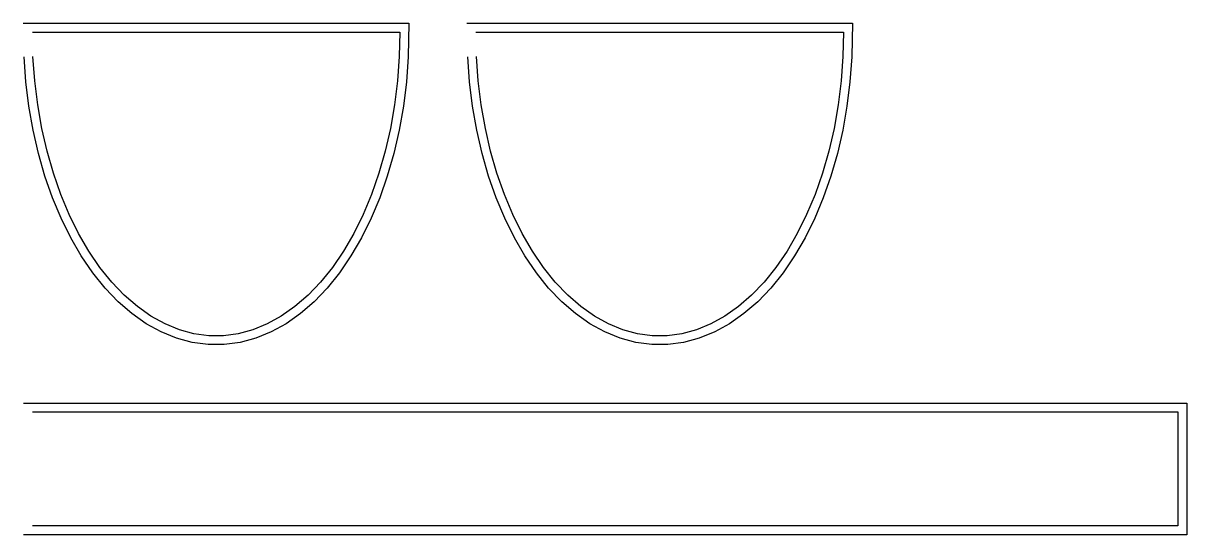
# Model space of a CAD drawing. Header units: millimetres. Extents: x -7 to 911, y -397 to 7.
import ezdxf

# ---------------------------------------------------------------- set-up
doc = ezdxf.new("R2010")
doc.units = ezdxf.units.MM

msp = doc.modelspace()

# ---------------------------------------------------------------- linework, layer by layer
for points in [[(-7.1725, 7), (297.1725, 7), (296.5236, -19.6534), (295.0909, -39.1836), (292.7123, -58.4682), (289.4016, -77.3863), (285.178, -95.8195), (280.0656, -113.6525), (274.0934, -130.7739), (267.2948, -147.0765), (259.7072, -162.4583), (251.3717, -176.8222), (242.3326, -190.0767), (232.6374, -202.1354), (222.3364, -212.9171), (211.4839, -222.3447), (200.1387, -230.3454), (188.3668, -236.8503), (176.2436, -241.7961), (163.8563, -245.1281), (151.3042, -246.8054), (138.6958, -246.8054), (126.1437, -245.1281), (113.7564, -241.7961), (101.6332, -236.8503), (89.8613, -230.3454), (78.5161, -222.3447), (67.6636, -212.9171), (57.3626, -202.1354), (47.6674, -190.0767), (38.6283, -176.8222), (30.2928, -162.4583), (22.7052, -147.0765), (15.9066, -130.7739), (9.9344, -113.6525), (4.822, -95.8195), (0.5984, -77.3863), (-2.7123, -58.4682), (-5.0909, -39.1836), (-6.5236, -19.6534)], [(0, 0), (290, 0), (289.5298, -19.312), (288.1223, -38.4987), (285.7866, -57.4358), (282.5378, -76.0003), (278.397, -94.072), (273.3911, -111.5336), (267.5526, -128.2718), (260.9192, -144.1781), (253.5341, -159.1494), (245.445, -173.0886), (236.7046, -185.9052), (227.3694, -197.5161), (217.5, -207.8461), (207.1604, -216.8281), (196.4177, -224.4039), (185.3415, -230.5243), (174.0037, -235.1498), (162.4778, -238.2501), (150.8386, -239.8054), (139.1614, -239.8054), (127.5222, -238.2501), (115.9963, -235.1498), (104.6585, -230.5243), (93.5823, -224.4039), (82.8396, -216.8281), (72.5, -207.8461), (62.6306, -197.5161), (53.2954, -185.9052), (44.555, -173.0886), (36.4659, -159.1494), (29.0808, -144.1781), (22.4474, -128.2718), (16.6089, -111.5336), (11.603, -94.072), (7.4622, -76.0003), (4.2134, -57.4358), (1.8777, -38.4987), (0.4702, -19.312)], [(342.8275, 7), (647.1725, 7), (646.5236, -19.6534), (645.0909, -39.1836), (642.7123, -58.4682), (639.4016, -77.3863), (635.178, -95.8195), (630.0656, -113.6525), (624.0934, -130.7739), (617.2948, -147.0765), (609.7072, -162.4583), (601.3717, -176.8222), (592.3326, -190.0767), (582.6374, -202.1354), (572.3364, -212.9171), (561.4839, -222.3447), (550.1387, -230.3454), (538.3668, -236.8503), (526.2436, -241.7961), (513.8563, -245.1281), (501.3042, -246.8054), (488.6958, -246.8054), (476.1437, -245.1281), (463.7564, -241.7961), (451.6332, -236.8503), (439.8613, -230.3454), (428.5161, -222.3447), (417.6636, -212.9171), (407.3626, -202.1354), (397.6674, -190.0767), (388.6283, -176.8222), (380.2928, -162.4583), (372.7052, -147.0765), (365.9066, -130.7739), (359.9344, -113.6525), (354.822, -95.8195), (350.5984, -77.3863), (347.2877, -58.4682), (344.9091, -39.1836), (343.4764, -19.6534)], [(350, 0), (640, 0), (639.5298, -19.312), (638.1223, -38.4987), (635.7866, -57.4358), (632.5378, -76.0003), (628.397, -94.072), (623.3911, -111.5336), (617.5526, -128.2718), (610.9192, -144.1781), (603.5341, -159.1494), (595.445, -173.0886), (586.7046, -185.9052), (577.3694, -197.5161), (567.5, -207.8461), (557.1604, -216.8281), (546.4177, -224.4039), (535.3415, -230.5243), (524.0037, -235.1498), (512.4778, -238.2501), (500.8386, -239.8054), (489.1614, -239.8054), (477.5222, -238.2501), (465.9963, -235.1498), (454.6585, -230.5243), (443.5823, -224.4039), (432.8396, -216.8281), (422.5, -207.8461), (412.6306, -197.5161), (403.2954, -185.9052), (394.555, -173.0886), (386.4659, -159.1494), (379.0808, -144.1781), (372.4474, -128.2718), (366.6089, -111.5336), (361.603, -94.072), (357.4622, -76.0003), (354.2134, -57.4358), (351.8777, -38.4987), (350.4702, -19.312)], [(-7, -293), (910.8316, -293), (910.8316, -397), (-7, -397)], [(0, -300), (903.8316, -300), (903.8316, -390), (0, -390)]]:
    msp.add_lwpolyline(points)

doc.saveas('drawing.dxf')
